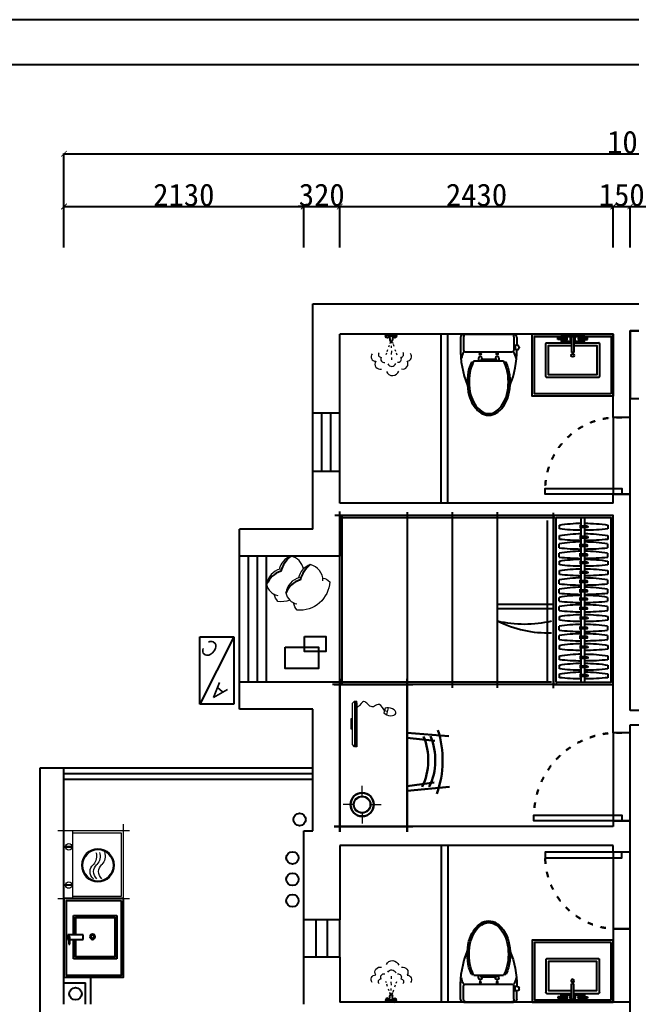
# Model space of a CAD drawing. Header units: millimetres. Extents: x -113526 to 211532, y -79714 to 28306.
# Drawn here: x 174296 to 179729, y -44324 to -35582 of the extents above; entities that cross this region are included whole.
import ezdxf

# ---------------------------------------------------------------- set-up
doc = ezdxf.new("R2010")
doc.units = ezdxf.units.MM
doc.header["$PDMODE"] = 35
doc.linetypes.add('ACAD_ISO03W100', pattern=[30, 12, -18])
doc.linetypes.add('CONTINOUS', pattern=[0])
for name, color, linetype in [('$Longfin_AP_HATCH', 1, 'Continuous'), ('10线框', 8, 'Continuous'), ('F', 8, 'Continuous'), ('J-家具线', 51, 'Continuous'), ('P-Plumbing-fix(洁具)', 4, 'Continuous')]:
    doc.layers.add(name, color=color, linetype=linetype)
for name, color, linetype, lineweight in [('0.15', 3, 'Continuous', 15), ('8', 8, 'Continuous', 5), ('T-填充线', 8, 'Continuous', 5), ('WALL', 160, 'Continuous', 30), ('地面', 155, 'Continuous', 5), ('墙线', 7, 'CONTINOUS', 30), ('家具线', 135, 'Continuous', 18)]:
    doc.layers.add(name, color=color, linetype=linetype, lineweight=lineweight)
doc.styles.get("Standard").update_dxf_attribs({"font": 'txt', "bigfont": 'gbcbig.shx'})
doc.styles.add('标准', font='simhei.ttf')
doc.dimstyles.new('50', dxfattribs={"dimtxt": 120, "dimasz": 50, "dimexe": 1, "dimexo": 1, "dimgap": 1, "dimtad": 1, "dimdec": 0, "dimtxsty": '标准', "dimblk": 'ARCHTICK', "dimcen": 0, "dimdle": 1, "dimclrd": 157, "dimclre": 157, "dimclrt": 40, "dimadec": 0, "dimazin": 0, "dimtfac": 1, "dimtdec": 0, "dimtix": 1, "dimtmove": 2, "dimatfit": 3, "dimldrblk": 'DOT', "dimfxl": 100, "dimarcsym": 0})

# ---------------------------------------------------------------- blocks, each defined once
blk = doc.blocks.new('图框')
at = {"layer": '10线框', "color": 4}
blk.add_lwpolyline([(320670.1, -86662.1), (301520.2, -86662.1), (301520.2, -100261.8), (320670.1, -100261.8)], close=True, dxfattribs=at)
blk = doc.blocks.new('_ArchTick')
at = {"color": 0, "linetype": 'ByBlock', "const_width": 0.15}
blk.add_lwpolyline([(-0.5, -0.5), (0.5, 0.5)], dxfattribs=at)
blk = doc.blocks.new('*D596')
at = {"color": 157, "lineweight": -2, "ltscale": 200, "transparency": 16777216}
for p, q in [((174688.5, -37240.8), (176820.5, -37240.8)), ((174689.5, -37603.2), (174689.5, -37239.8)), ((176819.5, -37603.2), (176819.5, -37239.8))]:
    blk.add_line(p, q, dxfattribs=at)
at = {"layer": 'Defpoints', "color": 0, "ltscale": 200, "transparency": 16777216}
for p in [(176819.5, -37240.8), (174689.5, -37604.2), (176819.5, -37604.2)]:
    blk.add_point(p, dxfattribs=at)
at = {"color": 157, "lineweight": -2, "ltscale": 200, "transparency": 16777216, "xscale": 50, "yscale": 50, "zscale": 50, "rotation": 180}
blk.add_blockref('_ArchTick', (174689.5, -37240.8), dxfattribs=at)
at = {"color": 157, "lineweight": -2, "ltscale": 200, "transparency": 16777216, "xscale": 50, "yscale": 50, "zscale": 50}
blk.add_blockref('_ArchTick', (176819.5, -37240.8), dxfattribs=at)
at = {"color": 2, "ltscale": 200, "transparency": 16777216, "insert": (175754.5, -37138.7), "char_height": 200, "attachment_point": 5, "style": '标准'}
blk.add_mtext('2130', dxfattribs=at)
blk = doc.blocks.new('_Dot')
at = {"color": 0, "linetype": 'ByBlock', "lineweight": -2}
blk.add_line((-0.5, 0), (-1, 0), dxfattribs=at)
at = {"color": 0, "linetype": 'ByBlock', "const_width": 0.5}
blk.add_lwpolyline([(-0.25, 0, 1), (0.25, 0, 1)], format="xyb", close=True, dxfattribs=at)
blk = doc.blocks.new('DOT')
at = {"color": 0, "linetype": 'ByBlock'}
blk.add_line((-0.35, 0), (-1, 0), dxfattribs=at)
at = {"color": 0, "linetype": 'ByBlock', "const_width": 0.35}
blk.add_lwpolyline([(-0.175, 0, 1), (0.175, 0, 1)], format="xyb", close=True, dxfattribs=at)
blk = doc.blocks.new('*D597')
at = {"color": 157, "lineweight": -2, "ltscale": 200, "transparency": 16777216}
for p, q in [((176819.5, -37240.8), (176769.5, -37240.8)), ((176819.5, -37603.2), (176819.5, -37239.8)), ((176819.5, -37240.8), (177139.5, -37240.8)), ((177139.5, -37603.2), (177139.5, -37239.8)), ((177139.5, -37240.8), (177189.5, -37240.8))]:
    blk.add_line(p, q, dxfattribs=at)
at = {"layer": 'Defpoints', "color": 0, "ltscale": 200, "transparency": 16777216}
for p in [(177139.5, -37240.8), (176819.5, -37604.2), (177139.5, -37604.2)]:
    blk.add_point(p, dxfattribs=at)
at = {"color": 157, "lineweight": -2, "ltscale": 200, "transparency": 16777216, "xscale": 50, "yscale": 50, "zscale": 50}
blk.add_blockref('_ArchTick', (176819.5, -37240.8), dxfattribs=at)
at = {"color": 157, "lineweight": -2, "ltscale": 200, "transparency": 16777216, "xscale": 50, "yscale": 50, "zscale": 50, "rotation": 180}
blk.add_blockref('_ArchTick', (177139.5, -37240.8), dxfattribs=at)
at = {"color": 2, "ltscale": 200, "transparency": 16777216, "insert": (176979.5, -37138.7), "char_height": 200, "attachment_point": 5, "style": '标准'}
blk.add_mtext('320', dxfattribs=at)
blk = doc.blocks.new('*D598')
at = {"color": 157, "lineweight": -2, "ltscale": 200, "transparency": 16777216}
for p, q in [((177138.5, -37240.8), (179570.5, -37240.8)), ((177139.5, -37603.2), (177139.5, -37239.8)), ((179569.5, -37603.2), (179569.5, -37239.8))]:
    blk.add_line(p, q, dxfattribs=at)
at = {"layer": 'Defpoints', "color": 0, "ltscale": 200, "transparency": 16777216}
for p in [(179569.5, -37240.8), (177139.5, -37604.2), (179569.5, -37604.2)]:
    blk.add_point(p, dxfattribs=at)
at = {"color": 157, "lineweight": -2, "ltscale": 200, "transparency": 16777216, "xscale": 50, "yscale": 50, "zscale": 50, "rotation": 180}
blk.add_blockref('_ArchTick', (177139.5, -37240.8), dxfattribs=at)
at = {"color": 157, "lineweight": -2, "ltscale": 200, "transparency": 16777216, "xscale": 50, "yscale": 50, "zscale": 50}
blk.add_blockref('_ArchTick', (179569.5, -37240.8), dxfattribs=at)
at = {"color": 2, "ltscale": 200, "transparency": 16777216, "insert": (178354.5, -37138.7), "char_height": 200, "attachment_point": 5, "style": '标准'}
blk.add_mtext('2430', dxfattribs=at)
blk = doc.blocks.new('*D599')
at = {"color": 157, "lineweight": -2, "ltscale": 200, "transparency": 16777216}
for p, q in [((179569.5, -37240.8), (179519.5, -37240.8)), ((179569.5, -37603.2), (179569.5, -37239.8)), ((179569.5, -37240.8), (179719.5, -37240.8)), ((179719.5, -37603.2), (179719.5, -37239.8)), ((179719.5, -37240.8), (179769.5, -37240.8))]:
    blk.add_line(p, q, dxfattribs=at)
at = {"layer": 'Defpoints', "color": 0, "ltscale": 200, "transparency": 16777216}
for p in [(179719.5, -37240.8), (179569.5, -37604.2), (179719.5, -37604.2)]:
    blk.add_point(p, dxfattribs=at)
at = {"color": 157, "lineweight": -2, "ltscale": 200, "transparency": 16777216, "xscale": 50, "yscale": 50, "zscale": 50}
blk.add_blockref('_ArchTick', (179569.5, -37240.8), dxfattribs=at)
at = {"color": 157, "lineweight": -2, "ltscale": 200, "transparency": 16777216, "xscale": 50, "yscale": 50, "zscale": 50, "rotation": 180}
blk.add_blockref('_ArchTick', (179719.5, -37240.8), dxfattribs=at)
at = {"color": 2, "ltscale": 200, "transparency": 16777216, "insert": (179644.5, -37138.7), "char_height": 200, "attachment_point": 5, "style": '标准'}
blk.add_mtext('150', dxfattribs=at)
blk = doc.blocks.new('*D600')
at = {"color": 157, "lineweight": -2, "ltscale": 200, "transparency": 16777216}
for p, q in [((179718.5, -37240.8), (180840.5, -37240.8)), ((179719.5, -37603.2), (179719.5, -37239.8)), ((180839.5, -37603.2), (180839.5, -37239.8))]:
    blk.add_line(p, q, dxfattribs=at)
at = {"layer": 'Defpoints', "color": 0, "ltscale": 200, "transparency": 16777216}
for p in [(180839.5, -37240.8), (179719.5, -37604.2), (180839.5, -37604.2)]:
    blk.add_point(p, dxfattribs=at)
at = {"color": 157, "lineweight": -2, "ltscale": 200, "transparency": 16777216, "xscale": 50, "yscale": 50, "zscale": 50, "rotation": 180}
blk.add_blockref('_ArchTick', (179719.5, -37240.8), dxfattribs=at)
at = {"color": 157, "lineweight": -2, "ltscale": 200, "transparency": 16777216, "xscale": 50, "yscale": 50, "zscale": 50}
blk.add_blockref('_ArchTick', (180839.5, -37240.8), dxfattribs=at)
at = {"color": 2, "ltscale": 200, "transparency": 16777216, "insert": (180279.5, -37138.7), "char_height": 200, "attachment_point": 5, "style": '标准'}
blk.add_mtext('1120', dxfattribs=at)
blk = doc.blocks.new('*D603')
at = {"color": 157, "lineweight": -2, "ltscale": 200, "transparency": 16777216}
for p, q in [((174688.5, -36771.6), (185020.5, -36771.6)), ((174689.5, -37603.2), (174689.5, -36770.6)), ((185019.5, -37603.2), (185019.5, -36770.6))]:
    blk.add_line(p, q, dxfattribs=at)
at = {"layer": 'Defpoints', "color": 0, "ltscale": 200, "transparency": 16777216}
for p in [(185019.5, -36771.6), (174689.5, -37604.2), (185019.5, -37604.2)]:
    blk.add_point(p, dxfattribs=at)
at = {"color": 157, "lineweight": -2, "ltscale": 200, "transparency": 16777216, "xscale": 50, "yscale": 50, "zscale": 50, "rotation": 180}
blk.add_blockref('_ArchTick', (174689.5, -36771.6), dxfattribs=at)
at = {"color": 157, "lineweight": -2, "ltscale": 200, "transparency": 16777216, "xscale": 50, "yscale": 50, "zscale": 50}
blk.add_blockref('_ArchTick', (185019.5, -36771.6), dxfattribs=at)
at = {"color": 2, "ltscale": 200, "transparency": 16777216, "insert": (179854.5, -36669.5), "char_height": 200, "attachment_point": 5, "style": '标准'}
blk.add_mtext('10330', dxfattribs=at)
blk = doc.blocks.new('sadffgdj')
at = {"color": 250, "linetype": 'Continuous'}
for p, q in [((108091.4, -7757.5), (108691.7, -7757.5)), ((108091.4, -8057.4), (108091.4, -7757.5)), ((108691.7, -7757.5), (108691.7, -8057.4)), ((108691.7, -8057.4), (108091.4, -8057.4))]:
    blk.add_line(p, q, dxfattribs=at)
at = {"color": 250, "linetype": 'ByBlock'}
blk.add_line((108691.7, -8057.4), (108091.4, -7757.5), dxfattribs=at)
at = {"color": 250, "linetype": 'Continuous'}
for s, p in [('C', (108597.7, -7933)), ('A', (108220.5, -8005.4))]:
    blk.add_text(s, height=135.5, rotation=48.93217, dxfattribs=at).set_placement(p)
blk = doc.blocks.new('A$C32364180')
at = {"layer": '地面', "color": 8}
for p, q in [((73, 640), (503, 640)), ((73, 80), (73, 640)), ((503, 60), (503, 660)), ((504.2, 519.9), (576.8, 519.9)), ((504.2, 516.2), (504.2, 519.9)), ((576.8, 516.2), (504.2, 516.2)), ((504.2, 180.2), (576.8, 180.2)), ((504.2, 176.5), (504.2, 180.2)), ((576.8, 176.5), (504.2, 176.5)), ((503, 80), (73, 80))]:
    blk.add_line(p, q, dxfattribs=at)
at = {"layer": '地面'}
for p, q in [((576.8, 519.9), (576.8, 516.2)), ((576.8, 180.2), (576.8, 176.5))]:
    blk.add_line(p, q, dxfattribs=at)
at = {"layer": '地面', "color": 8}
for radius in [147, 137]:
    blk.add_circle((281.2, 354.1), radius, dxfattribs=at)
for centre, radius, start, end in [((540, 518), 28.9, 3.65726, 176.34274), ((331.7, 435.7), 114.5, 163.01067, 221.04345), ((376, 435.7), 114.5, 163.01067, 221.04345), ((408, 435.7), 114.5, 163.01067, 221.04345), ((540, 518), 28.9, 183.57667, 356.42333), ((194, 297.9), 80.9, 309.37274, 50.62726), ((238.3, 297.9), 80.9, 309.37274, 50.62726), ((270.4, 297.9), 80.9, 309.37274, 50.62726), ((540, 179.2), 28.9, 1.99307, 178.00693), ((540, 179.2), 28.9, 185.24378, 354.75622)]:
    blk.add_arc(centre, radius, start, end, dxfattribs=at)
at = {"layer": '家具线', "color": 4}
for p, q in [((53, 0), (53, 720)), ((583, 720), (583, 0)), ((0, 660), (636, 660)), ((636, 60), (0, 60))]:
    blk.add_line(p, q, dxfattribs=at)
blk = doc.blocks.new('tyuyu')
at = {"color": 4, "ltscale": 5}
for p, q in [((608912, -65991.3, 0), (608912, -65867.1, 0)), ((608912, -65867.1, 0), (608950.1, -65867.1, 0)), ((608926.7, -65883.9, 0), (608926.7, -65874.4, 0)), ((608926.7, -65874.4, 0), (608986.9, -65874.4, 0)), ((608986.9, -65883.9, 0), (608926.7, -65883.9, 0)), ((608950.1, -65867.1, 0), (608950.1, -65874.6, 0)), ((608950.1, -65883.2, 0), (608950.1, -65991.3, 0)), ((608986.9, -65874.4, 0), (608986.9, -65883.9, 0)), ((608912, -65913.6, 0), (608756.1, -65913.6, 0)), ((608756.1, -65913.6, 0), (608756.1, -66263.6, 0)), ((609106.1, -65913.6, 0), (608950.1, -65913.6, 0)), ((609106.1, -66263.6, 0), (609106.1, -65913.6, 0)), ((608950.1, -65991.3, 0), (608912, -65991.3, 0)), ((608756.1, -66263.6, 0), (609106.1, -66263.6, 0))]:
    blk.add_line(p, q, dxfattribs=at)
at = {"color": 250}
for p, q in [((608912, -65927.6, 0), (608770.1, -65927.6, 0)), ((608770.1, -65927.6, 0), (608770.1, -66249.6, 0)), ((608912, -65931.1, 0), (608773.6, -65931.1, 0)), ((608773.6, -65931.1, 0), (608773.6, -66246.1, 0)), ((609092.1, -65927.6, 0), (608950.1, -65927.6, 0)), ((609088.6, -65931.1, 0), (608950.1, -65931.1, 0)), ((609088.6, -66246.1, 0), (609088.6, -65931.1, 0)), ((609092.1, -66249.6, 0), (609092.1, -65927.6, 0)), ((608770.1, -66249.6, 0), (609092.1, -66249.6, 0)), ((608773.6, -66246.1, 0), (609088.6, -66246.1, 0))]:
    blk.add_line(p, q, dxfattribs=at)
for radius in [21, 14]:
    blk.add_circle((608927.6, -66066.7, 0), radius, dxfattribs=at)
blk = doc.blocks.new('A$C0A38447F')
at = {"layer": 'P-Plumbing-fix(洁具)', "color": 251, "linetype": 'ByBlock'}
for p, q in [((-398, 469), (-498, 469)), ((-498, 449), (-498, 469)), ((-398, 449), (-498, 449)), ((-398, 469), (-398, 449)), ((-323, 484), (-323, 285)), ((-293, 484), (-323, 484)), ((-293, 484), (-293, 285)), ((-218, 469), (-118, 469)), ((-218, 469), (-218, 449)), ((-218, 449), (-118, 449)), ((-118, 449), (-118, 469)), ((-293, 285), (-323, 285))]:
    blk.add_line(p, q, dxfattribs=at)
at = {"layer": 'P-Plumbing-fix(洁具)'}
blk.add_lwpolyline([(-294, 407), (25, 407, -0.414214), (34, 397), (34, -24, -0.414214), (25, -34), (-642, -34, -0.414214), (-652, -24), (-652, 397, -0.414214), (-642, 407), (-323, 407)], format="xyb", dxfattribs=at)
at = {"layer": 'P-Plumbing-fix(洁具)', "color": 251, "linetype": 'ByBlock'}
for points in [[(-158, 469), (-158, 492), (-458, 492), (-458, 469)], [(-458, 449), (-458, 427), (-323, 427)], [(-293, 427), (-158, 427), (-158, 449)]]:
    blk.add_lwpolyline(points, dxfattribs=at)
at = {"layer": 'P-Plumbing-fix(洁具)', "color": 251}
blk.add_lwpolyline([(-294, 372), (0, 372), (0, 0), (-617, 0), (-617, 372), (-323, 372)], dxfattribs=at)
blk.add_circle((-309, 246), 19.6, dxfattribs=at)
at = {"layer": 'P-Plumbing-fix(洁具)', "color": 251, "linetype": 'ByBlock'}
for centre, radius, start, end in [((-408, 459), 30, 199.4712, 160.5288), ((-308, 456), 32.5, 297.4729, 242.5271), ((-208, 459), 30, 19.4712, 340.5288)]:
    blk.add_arc(centre, radius, start, end, dxfattribs=at)
blk = doc.blocks.new('bb')
at = {"color": 4}
for p, q in [((1333667.4, -585163, 0), (1333667.4, -585251, 0)), ((1333697.4, -585133, 0), (1334137.4, -585133, 0)), ((1334167.4, -585163, 0), (1334167.4, -585231.6, 0)), ((1334186.4, -585247.5, 0), (1334186.4, -585255.5, 0)), ((1333764, -585381, 0), (1333780.8, -585381, 0)), ((1334054, -585381, 0), (1334070.7, -585381, 0))]:
    blk.add_line(p, q, dxfattribs=at)
at = {"color": 8}
for p, q in [((1333693.4, -585158, 0), (1333693.4, -585275, 0)), ((1334141.4, -585158, 0), (1334141.4, -585275, 0)), ((1334141.4, -585163, 0), (1334141.4, -585251, 0)), ((1334151.4, -585232.4, 0), (1334141.4, -585232.4, 0)), ((1334151.4, -585270.6, 0), (1334141.4, -585270.6, 0)), ((1334170.4, -585231.5, 0), (1334151.4, -585232.4, 0)), ((1334151.4, -585232.4, 0), (1334151.4, -585270.6, 0)), ((1334170.4, -585271.5, 0), (1334151.4, -585270.6, 0)), ((1333709.4, -585291, 0), (1334125.4, -585291, 0)), ((1333786.1, -585371, 0), (1334048.6, -585371, 0)), ((1333827.4, -585346, 0), (1333827.4, -585371, 0)), ((1333842.4, -585307.2, 0), (1333832.2, -585307.2, 0)), ((1333842.4, -585307.2, 0), (1333842.4, -585297.1, 0)), ((1333842.4, -585307.2, 0), (1333852.5, -585307.2, 0)), ((1333842.4, -585307.2, 0), (1333842.4, -585317.4, 0)), ((1333847.4, -585362, 0), (1333847.4, -585371, 0)), ((1333853.4, -585356, 0), (1333981.4, -585356, 0)), ((1333857.4, -585346, 0), (1333857.4, -585356, 0)), ((1333863.4, -585356, 0), (1333863.4, -585371, 0)), ((1333971.4, -585356, 0), (1333971.4, -585371, 0)), ((1333977.4, -585346, 0), (1333977.4, -585356, 0)), ((1333992.4, -585307.2, 0), (1333982.2, -585307.2, 0)), ((1333987.4, -585362, 0), (1333987.4, -585371, 0)), ((1333992.4, -585307.2, 0), (1333992.4, -585297.1, 0)), ((1333992.4, -585307.2, 0), (1334002.5, -585307.2, 0)), ((1333992.4, -585307.2, 0), (1333992.4, -585317.4, 0)), ((1334007.4, -585346, 0), (1334007.4, -585371, 0))]:
    blk.add_line(p, q, dxfattribs=at)
for centre in [(1333842.4, -585307.2, 0), (1333992.4, -585307.2, 0)]:
    blk.add_circle(centre, 7, dxfattribs=at)
at = {"color": 4}
for centre, radius, start, end in [((1333697.4, -585163, 0), 30, 90, 180), ((1334137.4, -585163, 0), 30, 0, 90), ((1334507.7, -585273.1, 0), 840.6, 178.49278, 202.02519), ((1333327, -585273.1, 0), 840.6, 337.97481, 0.12182), ((1334170.4, -585247.5, 0), 16, 0, 90), ((1334170.4, -585255.5, 0), 16, 270, 0), ((1334192, -585557, 0), 464.7, 165.5352, 180), ((1334056.6, -585522.1, 0), 324.8, 154.25698, 165.5352), ((1333778.2, -585522.1, 0), 324.8, 14.4648, 25.74302), ((1333642.7, -585557, 0), 464.7, 0, 14.4648), ((1334192, -585557, 0), 464.7, 180, 194.4648), ((1333642.7, -585557, 0), 464.7, 345.5352, 0), ((1334056.6, -585592, 0), 324.8, 194.4648, 211.91365), ((1333778.2, -585592, 0), 324.8, 328.08635, 345.5352), ((1333971.1, -585645.2, 0), 224, 211.91365, 236.37178), ((1333863.7, -585645.2, 0), 224, 303.62822, 328.08635), ((1333917.4, -585725.9, 0), 127.1, 236.37178, 270), ((1333917.4, -585725.9, 0), 127.1, 270, 303.62822)]:
    blk.add_arc(centre, radius, start, end, dxfattribs=at)
at = {"color": 8}
for centre, radius, start, end in [((1333718.4, -585158, 0), 25, 90, 180), ((1334116.4, -585158, 0), 25, 0, 90), ((1333709.4, -585275, 0), 16, 180, 270), ((1334125.4, -585275, 0), 16, 270, 0), ((1333800.3, -585361.7, 0), 126.1, 146.18655, 174.0212), ((1334056.6, -585522.1, 0), 309.8, 150.8137, 165.5352), ((1333842.4, -585346, 0), 15, 0, 180), ((1333853.4, -585362, 0), 6, 90, 180), ((1333992.4, -585346, 0), 15, 0, 180), ((1333981.4, -585362, 0), 6, 0, 90), ((1333778.2, -585522.1, 0), 309.8, 14.4648, 29.1863), ((1334034.5, -585361.7, 0), 126.1, 5.9788, 33.81345), ((1334192, -585557, 0), 449.7, 165.5352, 180), ((1333642.7, -585557, 0), 449.7, 0, 14.4648), ((1334192, -585557, 0), 449.7, 180, 194.4648), ((1333642.7, -585557, 0), 449.7, 345.5352, 0), ((1334056.6, -585592, 0), 309.8, 194.4648, 211.91365), ((1333778.2, -585592, 0), 309.8, 328.08635, 345.5352), ((1333971.1, -585645.2, 0), 209, 211.91365, 236.37178), ((1333863.7, -585645.2, 0), 209, 303.62822, 328.08635), ((1333917.4, -585725.9, 0), 112.1, 236.37178, 270), ((1333917.4, -585725.9, 0), 112.1, 270, 303.62822)]:
    blk.add_arc(centre, radius, start, end, dxfattribs=at)
blk = doc.blocks.new('RTJJ')
at = {"layer": 'J-家具线', "color": 4}
for p, q in [((174029406, 70476362), (174029413, 70476313)), ((174029454, 70476362), (174029447, 70476311))]:
    blk.add_line(p, q, dxfattribs=at)
for centre, radius in [((174029379, 70476367), 23.8), ((174029379, 70476367), 16), ((174029430, 70476370), 8.29), ((174029430, 70476370), 3.32), ((174029479, 70476369), 23.8), ((174029479, 70476369), 16)]:
    blk.add_circle(centre, radius, dxfattribs=at)
for centre, radius, start, end in [((174029430, 70476368), 24.8, 345.1339, 195.1738), ((174029430, 70476310), 17.4, 171.1654, 0.9968)]:
    blk.add_arc(centre, radius, start, end, dxfattribs=at)
at = {"layer": 'T-填充线', "color": 8, "ltscale": 3}
for p, q in [((174029379, 70476183), (174029369, 70476155)), ((174029400, 70476242), (174029392, 70476218)), ((174029416, 70476285), (174029409, 70476266)), ((174029430, 70476237), (174029430, 70476210)), ((174029431, 70476288), (174029431, 70476271)), ((174029446, 70476285), (174029452, 70476266)), ((174029455, 70476257), (174029464, 70476230)), ((174029479, 70476187), (174029487, 70476162)), ((174029363, 70476137), (174029355, 70476116)), ((174029430, 70476167), (174029429, 70476121)), ((174029429, 70476079), (174029429, 70476046)), ((174029495, 70476140), (174029503, 70476115))]:
    blk.add_line(p, q, dxfattribs=at)
for centre, radius, start, end in [((174029219, 70476092), 61.1, 138.6839, 268.7006), ((174029293, 70476120), 38.2, 138.6839, 268.7006), ((174029330, 70476058), 43.9, 148.3324, 283.2776), ((174029520, 70476057), 43.9, 255.7825, 30.7278), ((174029557, 70476118), 38.2, 270.3595, 40.3763), ((174029641, 70476088), 61.1, 270.3595, 40.3763), ((174029277, 70475994), 70.2, 148.3324, 283.2776), ((174029433, 70476016), 56.3, 203.3714, 340.4569), ((174029581, 70475991), 70.2, 255.7825, 30.7278), ((174029442, 70475926), 90.1, 203.3714, 340.4569)]:
    blk.add_arc(centre, radius, start, end, dxfattribs=at)
blk = doc.blocks.new('dsfbN')
at = {"color": 8}
blk.add_lwpolyline([(173732475.5, 71137090.8, -0.14773), (173732557.5, 71136951.3, -0.213343), (173732677.8, 71136828.2, -0.178662)], format="xyb", dxfattribs=at)
at = {"layer": '0.15', "color": 4, "linetype": 'ByBlock'}
for points in [[(173732355.2, 71136954, -0.356772), (173732475.5, 71137090.8, -0.249542), (173732574.6, 71136966.9, 9.61688)], [(173732358.1, 71136978.1, 0.165541), (173732295, 71136948.5, 0.425989), (173732568.4, 71136680.5, 0.121523), (173732606.1, 71136744.1, -7.115464)], [(173732564, 71136970.6, -0.306663), (173732677.8, 71136828.2, -0.30633), (173732573.9, 71136735.2, 0.872847)]]:
    blk.add_lwpolyline(points, format="xyb", dxfattribs=at)
blk = doc.blocks.new('DGBAehnrgm')
at = {"color": 8}
blk.add_lwpolyline([(173732475.5, 71137090.8, -0.14773), (173732557.5, 71136951.3, -0.213343), (173732677.8, 71136828.2, -0.178662)], format="xyb", dxfattribs=at)
at = {"layer": '0.15', "color": 4, "linetype": 'ByBlock'}
for points in [[(173732358.9, 71136981.9, -0.302541), (173732475.5, 71137090.8, -0.249542), (173732574.6, 71136966.9)], [(173732564, 71136970.6, -0.306663), (173732677.8, 71136828.2, -0.30633), (173732573.9, 71136735.2, 0.872847)], [(173732463.8, 71136698.6, 0.100993), (173732568.4, 71136680.5, 0.121523), (173732606.1, 71136744.1)]]:
    blk.add_lwpolyline(points, format="xyb", dxfattribs=at)
at = {"layer": '$Longfin_AP_HATCH', "color": 2}
blk.add_blockref('dsfbN', (-175.5, -66.5), dxfattribs=at)
blk = doc.blocks.new('A$C2DE57C36')
at = {"color": 251}
for p, q in [((0, 1944.3), (1576.1, 1944.3)), ((40.7, 15.7), (40.7, 2009.7)), ((50.1, 1924.3), (1531.3, 1924.3)), ((50.1, 1924.3), (1531.3, 1924.3)), ((60.7, 64.3), (60.7, 1932.7)), ((60.7, 64.3), (60.7, 1932.7)), ((1520.7, 33.8), (1520.7, 1934.2)), ((1520.7, 33.8), (1520.7, 1934.2)), ((1540.7, 0), (1540.7, 1988.8)), ((10.5, 1344.3), (1570.9, 1344.3)), ((10.5, 1344.3), (1570.9, 1344.3)), ((10.5, 944.3), (1570.9, 944.3)), ((10.5, 944.3), (1570.9, 944.3)), ((10.5, 544.3), (1570.9, 544.3)), ((10.5, 544.3), (1570.9, 544.3)), ((710.7, 44.3), (710.7, 544.3)), ((710.7, 44.3), (710.7, 544.3)), ((750.7, 44.3), (750.7, 544.3)), ((750.7, 44.3), (750.7, 544.3))]:
    blk.add_line(p, q, dxfattribs=at)
at = {"color": 4}
for p, q in [((0, 1944.3), (1576.1, 1944.3)), ((40.7, 15.7), (40.7, 2009.7)), ((1540.7, 0), (1540.7, 1988.8)), ((1540.7, 49.6), (1540.7, 549.6)), ((7.8, 45.6), (1565.8, 45.6))]:
    blk.add_line(p, q, dxfattribs=at)
at = {"color": 250}
blk.add_line((60.7, 100.1), (1496, 100.1), dxfattribs=at)
at = {"color": 251}
for centre, radius, start, end in [((1482.3, 101), 983.3, 153.20815, 182.14343), ((1638, 304.3), 1061, 166.92637, 193.07363)]:
    blk.add_arc(centre, radius, start, end, dxfattribs=at)
blk = doc.blocks.new('drtyjj')
at = {"layer": 'F', "color": 8}
for p, q in [((174031251.3, 70471531.8), (174031251.3, 70471497.2)), ((174031433.7, 70471522.5), (174031505.2, 70471522.5)), ((174031433.7, 70471509.1), (174031505.2, 70471509.1)), ((174031682.1, 70471497.2), (174031682.1, 70471531.8))]:
    blk.add_line(p, q, dxfattribs=at)
for centre, radius, start, end in [((174031474.1, 70470091.6), 1457.4, 90.6883, 98.79236), ((174031474, 70473686.5), 2200.6, 264.19054, 269.54468), ((174031438.2, 70471515.8), 8.08, 123.97742, 236.02258), ((174031477.2, 70470315.1), 1233.9, 80.44281, 89.4543), ((174031477.2, 70473347.6), 1861.7, 270.36051, 276.31667)]:
    blk.add_arc(centre, radius, start, end, dxfattribs=at)
blk = doc.blocks.new('hfd')
at = {"layer": 'F', "color": 8}
for p, q in [((-1034314.1, -372042.9), (-1034279.5, -372042.9)), ((-1034231.5, -372042.7), (-1034196.9, -372042.7)), ((-1034304.8, -372225.3), (-1034304.8, -372296.7)), ((-1034291.4, -372225.3), (-1034291.4, -372296.7)), ((-1034222.2, -372225.1), (-1034222.2, -372296.6)), ((-1034208.8, -372225.1), (-1034208.8, -372296.6)), ((-1034279.5, -372473.6), (-1034314.1, -372473.6)), ((-1034196.9, -372473.5), (-1034231.5, -372473.5))]:
    blk.add_line(p, q, dxfattribs=at)
for centre, radius, start, end in [((-1032873.9, -372265.6), 1457.4, 171.20764, 179.3117), ((-1036468.8, -372265.6), 2200.6, 0.45532, 5.80946), ((-1032791.3, -372265.5), 1457.4, 171.20764, 179.3117), ((-1036386.2, -372265.4), 2200.6, 0.45532, 5.80946), ((-1034298.1, -372229.8), 8.08, 33.97742, 146.02258), ((-1034215.5, -372229.6), 8.08, 33.97742, 146.02258), ((-1033097.4, -372268.8), 1233.9, 180.5457, 189.55719), ((-1036129.9, -372268.8), 1861.7, 353.68333, 359.63949), ((-1033014.8, -372268.6), 1233.9, 180.5457, 189.55719), ((-1036047.3, -372268.6), 1861.7, 353.68333, 359.63949)]:
    blk.add_arc(centre, radius, start, end, dxfattribs=at)
blk = doc.blocks.new('A$C63650F3D')
at = {"layer": '8', "color": 8}
for p, q in [((243.1, 851.9), (243, 942.3)), ((165.8, 774.5), (75.4, 774.5)), ((320.5, 774.6), (410.9, 774.7)), ((243.2, 697.2), (243.3, 606.8))]:
    blk.add_line(p, q, dxfattribs=at)
for radius in [77.3, 69.4]:
    blk.add_circle((243.2, 774.6), radius, dxfattribs=at)
at = {"layer": 'WALL', "color": 4}
for p, q in [((1360.1, 973.5), (0, 973.5)), ((50, 323.5), (50, 1023.5)), ((1310, 323.5), (1310, 1023.5)), ((1360.5, 373.5), (0.4, 373.5)), ((401, 0), (364.2, 373.5)), ((851.2, 4.9), (879.4, 373.5))]:
    blk.add_line(p, q, dxfattribs=at)
at = {"layer": 'WALL', "color": 8}
for p, q in [((439, 135.4), (406.7, 373.5)), ((810.3, 129.7), (837.3, 373.5))]:
    blk.add_line(p, q, dxfattribs=at)
blk.add_circle((243.2, 774.6), 103.9, dxfattribs=at)
for centre in [(636.7, 734.8), (637.4, 672.4)]:
    blk.add_arc(centre, 548.1, 244.46637, 292.79374, dxfattribs=at)
at = {"layer": 'WALL', "color": 4}
blk.add_arc((636.2, 940.8), 881.3, 250.32492, 287.75843, dxfattribs=at)
at = {"layer": '地面', "color": 8}
for p, q in [((1004.9, 874.4), (914.9, 874.4)), ((938.6, 874.4), (938.6, 860.9)), ((981.2, 874.4), (981.2, 860.9)), ((1162.4, 842.9), (757.4, 842.9)), ((1162.4, 829.4), (757.4, 829.4)), ((773.1, 820.4), (757.4, 821.8)), ((981.2, 873), (938.6, 873)), ((981.2, 870.7), (938.6, 870.7)), ((981.2, 867.7), (938.6, 867.7)), ((981.2, 864.6), (938.6, 864.6)), ((981.2, 862.4), (938.6, 862.4)), ((1103.7, 543.1), (1042.6, 559.4)), ((1100.5, 570.4), (1059, 581.5)), ((1079.8, 576), (1073.2, 551.3))]:
    blk.add_line(p, q, dxfattribs=at)
at = {"layer": '地面', "color": 8, "extrusion": (0, 0, -1)}
for centre, major_axis, start_param, end_param in [((924.8, 865.2), (13.5, -0.1), 2.81224, 3.889051), ((995.1, 865.2), (-0.1, -13.5), 3.950423, 5.027234)]:
    blk.add_ellipse(centre, major_axis=major_axis, ratio=1, start_param=start_param, end_param=end_param, dxfattribs=at)
at = {"layer": '地面', "color": 8}
blk.add_ellipse((1068.2, 532.8), major_axis=(15.1, 56.2), ratio=0.57476, start_param=0.696467, end_param=5.586718, dxfattribs=at)
blk.add_open_spline([(1079.8, 576), (1167.5, 623), (1065.1, 679.5), (1190.3, 760.9), (1140.7, 776.3), (1110, 812.9), (1104, 820.4)], degree=3, knots=[0, 0, 0, 0, 95.267972, 207.243527, 324.461045, 354.719429, 354.719429, 354.719429, 354.719429], dxfattribs=at)
at = {"layer": '家具线', "color": 8}
for p, q in [((757.4, 842.9), (775.4, 860.9)), ((757.4, 821.8), (757.4, 842.9)), ((1146.7, 820.4), (773.1, 820.4)), ((775.4, 860.9), (1144.4, 860.9)), ((1144.4, 860.9), (1162.4, 842.9)), ((1146.7, 820.4), (1162.4, 821.8)), ((1162.4, 842.9), (1162.4, 821.8))]:
    blk.add_line(p, q, dxfattribs=at)

msp = doc.modelspace()

# ---------------------------------------------------------------- linework, layer by layer
at = {"ltscale": 200}
for p, q in [((176899.5, -39074.2), (176899.5, -38104.2)), ((176899.5, -38104.2), (184729.5, -38104.2)), ((177139.5, -39074.2), (177139.5, -38374.2)), ((179569.5, -38374.2), (177139.5, -38374.2)), ((178849.5, -38924.2), (178849.5, -38374.2)), ((179569.5, -39114.2), (179569.5, -38374.2)), ((179719.5, -39114.2), (179719.5, -38344.2)), ((179719.5, -38344.2), (184489.5, -38344.2)), ((177139.5, -39074.2), (176899.5, -39074.2)), ((179719.5, -39114.2), (179569.5, -39114.2)), ((176899.5, -40104.2), (176899.5, -39594.2)), ((177139.5, -39594.2), (176899.5, -39594.2)), ((177139.5, -39874.2), (177139.5, -39594.2)), ((179569.5, -39874.2), (179569.5, -39794.2)), ((179719.5, -39794.2), (179569.5, -39794.2)), ((179719.5, -41714.2), (179719.5, -39794.2)), ((179569.5, -39874.2), (177139.5, -39874.2)), ((179569.5, -39984.2), (177139.5, -39984.2)), ((177139.5, -39984.2), (177139.5, -40344.2)), ((179569.5, -41714.2), (179569.5, -39984.2)), ((179569.5, -41914.2), (179569.5, -39984.2)), ((176899.5, -40104.2), (176249.5, -40104.2)), ((176249.5, -40344.2), (176249.5, -40104.2)), ((177139.5, -40344.2), (176249.5, -40344.2)), ((177139.5, -41464.2), (176249.5, -41464.2)), ((176249.5, -41704.2), (176249.5, -41464.2)), ((177139.5, -41464.2), (177139.5, -42744.2)), ((176899.5, -41704.2), (176249.5, -41704.2)), ((176899.5, -42784.2), (176899.5, -41704.2)), ((179819.5, -41714.2), (179719.5, -41714.2)), ((179719.5, -41914.2), (179719.5, -41844.2)), ((179719.5, -41844.2), (179819.5, -41844.2)), ((179719.5, -41914.2), (179569.5, -41914.2)), ((174479.5, -48584.2), (174479.5, -42224.2)), ((174479.5, -42224.2), (174689.5, -42224.2)), ((174689.5, -44324.2), (174689.5, -42224.2)), ((179569.5, -42744.2), (177139.5, -42744.2)), ((179719.5, -42694.2), (179569.5, -42694.2)), ((179569.5, -42694.2), (179569.5, -42744.2)), ((179719.5, -42974.2), (179719.5, -42694.2)), ((176819.5, -42784.2), (176899.5, -42784.2)), ((176819.5, -43574.2), (176819.5, -42784.2)), ((177139.5, -42914.2), (177139.5, -43574.2)), ((179569.5, -42914.2), (177139.5, -42914.2)), ((179569.5, -42974.2), (179569.5, -42914.2)), ((179719.5, -42974.2), (179569.5, -42974.2)), ((177139.5, -43574.2), (176819.5, -43574.2)), ((179719.5, -43654.2), (179569.5, -43654.2)), ((179569.5, -43654.2), (179569.5, -44304.2)), ((179719.5, -44554.2), (179719.5, -43654.2)), ((178849.5, -43754.2), (178849.5, -44304.2)), ((176819.5, -44324.2), (176819.5, -43904.2)), ((177139.5, -43904.2), (176819.5, -43904.2)), ((177139.5, -43904.2), (177139.5, -44304.2)), ((174689.5, -44084.2), (174929.5, -44084.2)), ((174929.5, -44324.2), (174929.5, -44084.2)), ((179719.5, -44304.2), (177139.5, -44304.2))]:
    msp.add_line(p, q, dxfattribs=at)
at = {"color": 8, "ltscale": 200}
for p, q in [((178039.5, -39874.2), (178039.5, -38374.2)), ((178099.5, -39874.2), (178099.5, -38374.2)), ((176979.5, -39594.2), (176979.5, -39074.2)), ((177059.5, -39594.2), (177059.5, -39074.2)), ((176329.5, -41464.2), (176329.5, -40344.2)), ((176409.5, -41464.2), (176409.5, -40344.2)), ((177139.5, -41464.2), (177139.5, -40344.2)), ((174689.5, -42274.2), (176899.5, -42274.2)), ((178039.5, -42914.2), (178039.5, -44304.2)), ((178099.5, -42914.2), (178099.5, -44304.2)), ((176929.5, -43904.2), (176929.5, -43574.2)), ((177029.5, -43904.2), (177029.5, -43574.2)), ((174689.5, -44134.2), (174879.5, -44134.2)), ((174879.5, -44324.2), (174879.5, -44134.2))]:
    msp.add_line(p, q, dxfattribs=at)
at = {"color": 4, "ltscale": 200}
for p, q in [((176899.5, -39594.2), (176899.5, -39074.2)), ((177139.5, -39594.2), (177139.5, -39074.2)), ((176249.5, -41464.2), (176249.5, -40344.2)), ((176489.5, -41464.2), (176489.5, -40344.2)), ((174689.5, -42224.2), (176899.5, -42224.2)), ((174689.5, -42324.2), (176899.5, -42324.2)), ((176819.5, -43904.2), (176819.5, -43574.2)), ((177139.5, -43904.2), (177139.5, -43574.2))]:
    msp.add_line(p, q, dxfattribs=at)
at = {"color": 8}
for p, q in [((179284.4, -41464.2, 0), (179284.4, -40004.2)), ((179316.8, -41464.2, 0), (179316.8, -40004.2))]:
    msp.add_line(p, q, dxfattribs=at)
at = {"color": 4}
for points in [[(179569.5, -38924.2), (178849.5, -38924.2), (178849.5, -38374.2), (179569.5, -38374.2)], [(184489.5, -38344.2), (184439.5, -38344.2), (179719.5, -38344.2), (179719.5, -38944.2), (181289.5, -38944.2), (181289.5, -39913.9), (181889.5, -39913.9), (181889.5, -38944.2), (184489.5, -38944.2)], [(179644.5, -39794.2), (178964.5, -39794.2), (178964.5, -39744.2), (179644.5, -39744.2)], [(179039.5, -41484.2), (179569.5, -41484.2), (179569.5, -39984.2), (179039.5, -39984.2)], [(179644.5, -42694.2), (178864.5, -42694.2), (178864.5, -42644.2), (179644.5, -42644.2)], [(179644.5, -42974.2), (178964.5, -42974.2), (178964.5, -43024.2), (179644.5, -43024.2)], [(175219.5, -43384.2), (174689.5, -43384.2), (174689.5, -44084.2), (175219.5, -44084.2)], [(179569.5, -43754.2), (178849.5, -43754.2), (178849.5, -44304.2), (179569.5, -44304.2)]]:
    msp.add_lwpolyline(points, close=True, dxfattribs=at)
at = {"color": 8}
for points in [[(179549.5, -38904.2), (178869.5, -38904.2), (178869.5, -38394.2), (179549.5, -38394.2)], [(179059.5, -41464.2), (179549.5, -41464.2), (179549.5, -40004.2), (179059.5, -40004.2)], [(176826.1, -41058.6), (177016, -41058.6), (177016, -41192.3), (176826.1, -41192.3)], [(176653.4, -41153.5), (176951.3, -41153.5), (176951.3, -41343.3), (176653.4, -41343.3)], [(175199.5, -43404.2), (174709.5, -43404.2), (174709.5, -44064.2), (175199.5, -44064.2)], [(179549.5, -43774.2), (178869.5, -43774.2), (178869.5, -44284.2), (179549.5, -44284.2)]]:
    msp.add_lwpolyline(points, close=True, dxfattribs=at)
at = {"color": 8, "ltscale": 200}
for points in [[(179569.5, -39114.2), (179569.5, -39794.2), (179719.5, -39794.2), (179719.5, -39114.2)], [(179569.5, -41914.2), (179569.5, -42694.2), (179719.5, -42694.2), (179719.5, -41914.2)], [(179569.5, -42974.2), (179569.5, -43654.2), (179719.5, -43654.2), (179719.5, -42974.2)]]:
    msp.add_lwpolyline(points, close=True, dxfattribs=at)
at = {"color": 1, "ltscale": 200}
for centre in [(176782.8, -42683.2), (176719.5, -43024.2), (176719.5, -43214.2), (176719.5, -43404.2), (174792.3, -44230.1)]:
    msp.add_circle(centre, 55, dxfattribs=at)
at = {"layer": '10线框'}
msp.add_line((192106.9, -35984), (169591.8, -35984), dxfattribs=at)
at = {"layer": '墙线', "color": 250, "linetype": 'ACAD_ISO03W100', "ltscale": 4}
for centre, radius, start, end in [((179607, -39755.7), 642.6, 86.65452, 178.97387), ((179607, -42655.8), 742.6, 87.1054, 179.10157), ((179607, -43012.5), 642.7, 181.45218, 273.34494)]:
    msp.add_arc(centre, radius, start, end, dxfattribs=at)

# ---------------------------------------------------------------- block references
at = {"layer": '$Longfin_AP_HATCH', "color": 2, "xscale": -1, "rotation": 356.8261118990923}
msp.add_blockref('DGBAehnrgm', (169704083.7, -80687271.9), dxfattribs=at)
at = {"xscale": 1.238710232719313, "yscale": 1.238710232704761, "zscale": 1.238710232707264}
msp.add_blockref('图框', (-204507.4, 71767.2), dxfattribs=at)
at = {"yscale": 0.6599999964237213, "zscale": 0.66}
for p, xscale, rotation in [((-114006846.5, -48185972.6), 0.659999990822758, 0.817072267737968), ((-114006846.5, 48103294.3), -0.659999990822758, 179.182927732262)]:
    msp.add_blockref('RTJJ', p, dxfattribs=dict(at, xscale=xscale, rotation=rotation))
msp.add_blockref('bb', (-1155454.5, 546758.9, 0))
at = {"color": 2, "rotation": 90}
for name, p in [('A$C2DE57C36', (179085.1, -41524.9)), ('sadffgdj', (168140.4, -149752.1)), ('A$C63650F3D', (178113, -42794.2))]:
    msp.add_blockref(name, p, dxfattribs=at)
at = {"xscale": -1}
for p in [(174210773.3, -70511601.1, 0), (174210773.3, -70511693.3, 0), (174210773.3, -70511920.8, 0), (174210773.3, -70512005.5, 0), (174210773.3, -70512411.8, 0), (174210773.3, -70512669, 0), (174210773.3, -70512762.3, 0), (174210773.3, -70512844.2, 0), (174210773.3, -70512921.6, 0)]:
    msp.add_blockref('drtyjj', p, dxfattribs=at)
at = {"color": 7, "rotation": 270}
for p in [(551562.1, -1074550.1, 0), (551562.1, -1074869.8, 0), (551562.1, -1075024.9, 0), (551562.1, -1075282.1, 0)]:
    msp.add_blockref('hfd', p, dxfattribs=at)
at = {"color": 2, "xscale": -1}
msp.add_blockref('A$C32364180', (175272.5, -43444.2), dxfattribs=at)
at = {"color": 255, "xscale": -1.100000000005821, "yscale": 1.100000000005821, "zscale": 1.1, "rotation": 90}
msp.add_blockref('tyuyu', (102270.3, 626096.2, 0), dxfattribs=at)
at = {"xscale": -1, "rotation": 180}
msp.add_blockref('bb', (-1155454.5, -629437.2, 0), dxfattribs=at)
at = {"layer": 'P-Plumbing-fix(洁具)', "xscale": 0.6949250102043152, "yscale": 0.694924995303154, "zscale": 0.6949250000000001}
msp.add_blockref('A$C0A38447F', (179423.4, -38733.9), dxfattribs=at)
at = {"layer": 'P-Plumbing-fix(洁具)', "xscale": -0.6949250102043152, "yscale": 0.694924995303154, "zscale": 0.6949250000000001, "rotation": 180}
msp.add_blockref('A$C0A38447F', (179423.4, -43944.4), dxfattribs=at)

# ---------------------------------------------------------------- dimensions: what is measured, and where the dimension line sits
at = {"ltscale": 200}
for base, p1, p2, picture, middle in [((185019.5, -36771.6), (174689.5, -37604.2), (185019.5, -37604.2), '*D603', (179854.5, -36669.5)), ((176819.5, -37240.8), (174689.5, -37604.2), (176819.5, -37604.2), '*D596', (175754.5, -37138.7)), ((177139.5, -37240.8), (176819.5, -37604.2), (177139.5, -37604.2), '*D597', (176979.5, -37138.7)), ((179569.5, -37240.8), (177139.5, -37604.2), (179569.5, -37604.2), '*D598', (178354.5, -37138.7)), ((179719.5, -37240.8), (179569.5, -37604.2), (179719.5, -37604.2), '*D599', (179644.5, -37138.7)), ((180839.5, -37240.8), (179719.5, -37604.2), (180839.5, -37604.2), '*D600', (180279.5, -37138.7))]:
    dim = msp.add_linear_dim(base=base, p1=p1, p2=p2, angle=180, dimstyle='50', override={"dimtxt": 200, "dimclrt": 2, "dimldrblk": 'DOT'}, dxfattribs=at)
    dim.commit()
    dim.dimension.update_dxf_attribs({"geometry": picture, "text_midpoint": middle})

doc.saveas('drawing.dxf')
